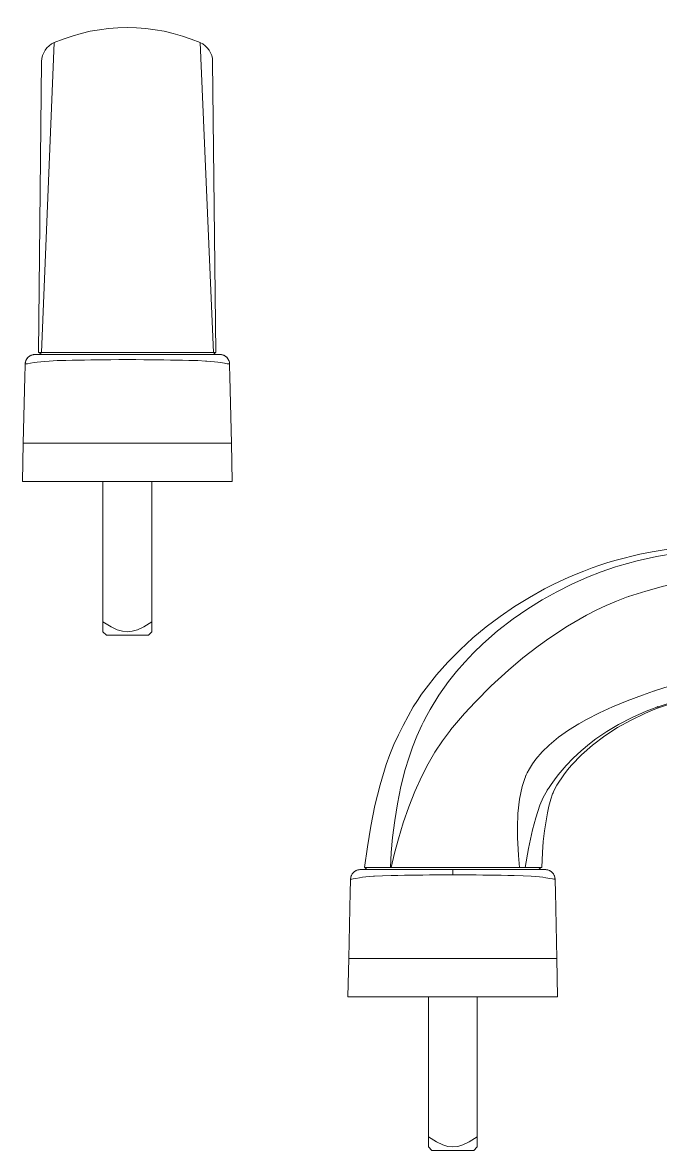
# Model space of a CAD drawing. Header units: millimetres. Extents: x 1459 to 16731, y 971 to 8404.
# Drawn here: x 3878.5 to 3969.8, y 1607 to 1768.4 of the extents above; entities that cross this region are included whole.
import ezdxf

# ---------------------------------------------------------------- set-up
doc = ezdxf.new("R2010")
doc.units = ezdxf.units.MM
doc.header["$LTSCALE"] = 0.5
doc.layers.add('Quincaillerie', color=150, linetype='Continuous', lineweight=20)
doc.layers.add('Texte', color=7, linetype='Continuous', lineweight=20)

# ---------------------------------------------------------------- blocks, each defined once
blk = doc.blocks.new('bequille vue2')
at = {"layer": 'Quincaillerie'}
for p, q in [((-0.32, 38.21, 12.34), (-0.34, 38.18, 12.34)), ((-14.28, 17.73), (-14.21, 17.8, 0)), ((-14.28, 17.73), (-14.21, 17.8)), ((-14.13, 17.87), (-14.21, 17.8)), ((-14.13, 17.87, 0), (-14.13, 17.87)), ((-13.96, 17.99), (-14.05, 17.93)), ((-13.96, 17.99, 0), (-13.96, 17.99)), ((-13.96, 17.99), (-13.96, 17.99)), ((-13.87, 18.04, 0), (-13.88, 18.04)), ((-13.78, 18.08), (-13.87, 18.04)), ((-13.78, 18.09, 0), (-13.78, 18.08)), ((-13.78, 18.09), (-13.78, 18.08)), ((-13.69, 18.12, 0), (-13.69, 18.12)), ((-13.51, 18.17), (-13.6, 18.15)), ((-13.6, 18.15, 0), (-13.6, 18.15)), ((-13.42, 18.19), (-13.5, 18.17)), ((-13.41, 18.19, 0), (-13.32, 18.2, 0)), ((-13.41, 18.19, 0), (-13.32, 18.2)), ((-12.6, 18.2), (-12.3, 18.5)), ((12.6, 18.2), (12.3, 18.5)), ((13.41, 18.19, 0), (13.41, 18.19)), ((13.5, 18.17), (13.42, 18.19)), ((13.6, 18.15), (13.51, 18.17)), ((14.05, 17.93), (14.05, 17.93)), ((14.21, 17.8, 0), (14.28, 17.73)), ((14.21, 17.8, 0), (14.28, 17.73, 0)), ((-14.63, 16.83, 0.02), (-14.62, 16.92, 0.02)), ((-14.63, 16.83, 0.02), (-14.63, 16.82, 0.02)), ((-14.63, 16.82), (-14.63, 16.83, -0.02)), ((-14.61, 17.01), (-14.62, 16.95)), ((-14.61, 17.02), (-14.61, 17.01)), ((-14.59, 17.11), (-14.59, 17.1, 0)), ((-14.57, 17.2), (-14.54, 17.29)), ((-14.5, 17.38), (-14.45, 17.47)), ((-14.4, 17.56), (-14.34, 17.64)), ((14.34, 17.64, 0), (14.4, 17.56, 0)), ((14.45, 17.47, 0), (14.5, 17.38, 0)), ((14.54, 17.29, 0), (14.57, 17.2, 0)), ((14.57, 17.2), (14.57, 17.2, 0)), ((14.59, 17.1, 0), (14.59, 17.11)), ((14.61, 17.01), (14.61, 17.02)), ((14.62, 16.95), (14.61, 17.01)), ((14.62, 16.92), (14.63, 16.83)), ((14.63, 16.82, 0.01), (14.63, 16.83, 0.01)), ((-15, 0), (-14.9, 5.5)), ((15, 0), (14.9, 5.5)), ((-15, 0), (15, 0)), ((-3.5, 0, 3.5), (-3.5, -20.05, 3.5)), ((3.5, 0, 3.5), (3.5, -20.05, 3.5)), ((-3.5, -21.5, 0), (-3, -22, 0)), ((3.5, -21.5, 0), (3, -22, 0))]:
    blk.add_line(p, q, dxfattribs=at)
at = {"layer": 'Quincaillerie', "extrusion": (0, 0, -1), "elevation": 0}
for points in [[(-23.35, 62.5), (-26.77, 63.35), (-28.5, 63.7), (-30.24, 63.99), (-32.67, 64.32), (-35.11, 64.57), (-37.56, 64.75), (-40.02, 64.88), (-44.93, 64.99), (-46.14, 65), (-47.35, 65)], [(5.65, 41.5), (5.06, 42.41), (4.46, 43.3), (3.83, 44.17), (2.32, 46.08), (0.69, 47.92), (-1.04, 49.69), (-2.86, 51.37), (-4.78, 52.96), (-6.77, 54.45), (-8.83, 55.86), (-10.96, 57.17), (-13.14, 58.38), (-14.25, 58.95), (-15.37, 59.49), (-16.49, 60.01), (-17.63, 60.49), (-18.77, 60.95), (-19.92, 61.39), (-21.05, 61.78), (-22.19, 62.15), (-23.35, 62.5)], [(-29.41, 41.35), (-30.58, 41.76), (-33.77, 42.58), (-35.36, 42.98), (-36.98, 43.3), (-40.86, 43.86), (-45.12, 44.31), (-46.23, 44.41), (-46.79, 44.45), (-47.35, 44.5)], [(12.65, 18.5), (12.23, 21.47), (11.75, 24.43), (11.15, 27.39), (10.41, 30.32), (9.52, 33.25), (9, 34.69), (8.42, 36.1), (7.79, 37.48), (7.1, 38.83), (5.65, 41.5)], [(-14.28, 29.05), (-14.34, 29.2), (-14.41, 29.35), (-14.56, 29.65), (-14.89, 30.28), (-15.9, 31.75), (-16.43, 32.48), (-16.99, 33.18), (-18.42, 34.66), (-19.98, 36.02), (-21.73, 37.34), (-23.58, 38.54), (-25.5, 39.61), (-27.49, 40.56), (-28.45, 40.98), (-29.41, 41.35)], [(-12.72, 18.5), (-12.83, 20.66), (-12.94, 22.22), (-13.11, 23.76), (-13.53, 26.32), (-13.75, 27.31), (-14.02, 28.29), (-14.28, 29.05)]]:
    blk.add_lwpolyline(points, dxfattribs=at)
at = {"layer": 'Quincaillerie', "extrusion": (0.025388, -0.15021, -0.988328), "elevation": -16.99}
blk.add_lwpolyline([(33.54, -54.89), (33.2, -54.85)], dxfattribs=at)
at = {"layer": 'Quincaillerie', "extrusion": (-0.018179, -0.09486, -0.995325), "elevation": -17.35}
blk.add_lwpolyline([(13.93, -59.61), (13.66, -59.46)], dxfattribs=at)
at = {"layer": 'Quincaillerie', "extrusion": (-0.237407, 0.858796, 0.45399), "elevation": 33.58}
blk.add_lwpolyline([(-39.35, -10.15), (-39.52, -10.17)], dxfattribs=at)
at = {"layer": 'Quincaillerie', "extrusion": (-0.240066, 0.836066, 0.493317), "elevation": 28.99}
blk.add_lwpolyline([(-39.51, -13.36), (-39.68, -13.38)], dxfattribs=at)
at = {"layer": 'Quincaillerie', "extrusion": (-0.441361, 0.201886, -0.874324), "elevation": 1.66}
blk.add_lwpolyline([(-35.09, 22.11), (-35.06, 22.11)], dxfattribs=at)
at = {"layer": 'Quincaillerie', "extrusion": (-0.523124, 0.165479, -0.836037), "elevation": -8.51}
blk.add_lwpolyline([(-32.9, 5.12), (-33.15, 5.1)], dxfattribs=at)
at = {"layer": 'Quincaillerie', "extrusion": (-1.22465e-16, 1, 0)}
for points, elevation in [([(13.23, 0.08), (13.23, 0.13), (13.23, 0.17), (13.23, 0.25), (13.22, 0.33), (13.22, 0.5), (13.21, 0.66), (13.2, 0.99), (13.17, 1.32), (13.1, 1.98), (13, 2.64), (12.87, 3.29), (12.72, 3.93), (12.31, 5.19), (11.79, 6.41), (11.14, 7.57), (10.38, 8.65), (9.51, 9.65), (8.54, 10.56), (8.02, 10.97), (7.76, 11.17), (7.48, 11.36), (6.93, 11.72), (6.35, 12.05), (5.76, 12.35), (5.16, 12.63), (4.54, 12.87), (3.91, 13.08), (3.59, 13.18), (3.27, 13.27), (2.63, 13.42), (1.98, 13.53), (1.32, 13.62), (0.99, 13.65), (0.66, 13.67), (0.49, 13.68), (0.33, 13.69), (0.24, 13.69), (0.16, 13.69), (0.12, 13.69), (0.08, 13.69), (0.03, 13.7), (0.01, 13.7), (0, 13.7), (0, 13.7)], 18.2), ([(8.93, 9.03), (9.75, 8.1), (10.48, 7.11), (11.13, 6.03), (11.67, 4.89), (12.1, 3.7), (12.4, 2.49), (12.59, 1.25), (12.65, 0)], 18.5), ([(-9.53, 8.57), (-9.06, 9.06), (-8.09, 9.92), (-7.03, 10.69), (-5.9, 11.35), (-4.7, 11.89), (-3.45, 12.3), (-2.16, 12.59), (-0.84, 12.74), (0.49, 12.75), (1.81, 12.62), (3.12, 12.36), (4.39, 11.95), (5.62, 11.42), (6.79, 10.75), (7.86, 9.99), (8.84, 9.11)], 18.5), ([(-13.23, 0.08), (-13.23, 0.13), (-13.23, 0.17), (-13.23, 0.25), (-13.22, 0.33), (-13.22, 0.5), (-13.21, 0.66), (-13.2, 0.99), (-13.17, 1.32), (-13.1, 1.98), (-13, 2.64), (-12.87, 3.29), (-12.72, 3.93), (-12.31, 5.19), (-11.79, 6.41), (-11.14, 7.57), (-10.38, 8.65), (-9.51, 9.65), (-8.54, 10.56), (-8.02, 10.97), (-7.76, 11.17), (-7.48, 11.36), (-6.93, 11.72), (-6.35, 12.05), (-5.76, 12.35), (-5.16, 12.63), (-4.54, 12.87), (-3.91, 13.08), (-3.27, 13.27), (-2.63, 13.42), (-1.98, 13.53), (-1.32, 13.62), (-0.99, 13.65), (-0.66, 13.67), (-0.49, 13.68), (-0.33, 13.69), (-0.24, 13.69), (-0.16, 13.69), (-0.12, 13.69), (-0.08, 13.69), (-0.03, 13.7), (-0.01, 13.7), (0, 13.7), (0, 13.7)], 18.2), ([(-12.72, 0), (-12.67, 1.09), (-12.54, 2.17), (-12.32, 3.24), (-12.01, 4.28), (-11.68, 5.15), (-11.29, 5.99), (-10.84, 6.8), (-10.33, 7.58)], 18.5), ([(14.9, 0), (14.9, 0.03), (14.86, 6.61), (14.74, 13.18), (14.53, 19.81), (14.24, 26.44), (14.15, 27.19), (13.93, 27.92), (13.61, 28.61), (13.18, 29.24), (12.67, 29.8), (12.07, 30.27), (11.41, 30.64), (10.69, 30.91), (8.06, 31.56), (5.4, 32.03), (2.71, 32.31), (0, 32.4)], 5.5), ([(-14.9, 0), (-14.9, 0.03), (-14.86, 6.61), (-14.74, 13.18), (-14.53, 19.81), (-14.24, 26.44), (-14.15, 27.19), (-13.93, 27.92), (-13.61, 28.61), (-13.18, 29.24), (-12.67, 29.8), (-12.07, 30.27), (-11.41, 30.64), (-10.69, 30.91), (-8.09, 31.55), (-5.45, 32.02), (-2.78, 32.3), (-0.1, 32.4), (0, 32.4)], 5.5)]:
    blk.add_lwpolyline(points, dxfattribs=dict(at, elevation=elevation))
at = {"layer": 'Quincaillerie'}
for points in [[(-14.9, 5.5), (-14.67, 15.02), (-14.63, 16.61), (-14.63, 16.83)], [(14.9, 5.5), (14.67, 15.02), (14.63, 16.61), (14.63, 16.83)]]:
    blk.add_lwpolyline(points, dxfattribs=at)
at = {"layer": 'Quincaillerie', "extrusion": (-1, -1.22465e-16, 0), "elevation": 3.5}
blk.add_lwpolyline([(20.05, 3.5), (20.79, 2.34), (21.21, 1.45), (21.43, 0.7), (21.5, 0)], dxfattribs=at)
at = {"layer": 'Quincaillerie', "elevation": 3.5}
blk.add_lwpolyline([(3.5, -20.05), (2.34, -20.79), (1.45, -21.21), (0.7, -21.43), (0, -21.5), (-0.7, -21.43), (-1.45, -21.21), (-2.34, -20.79), (-3.5, -20.05)], dxfattribs=at)
at = {"layer": 'Quincaillerie', "extrusion": (1, 1.22465e-16, 0), "elevation": 3.5}
blk.add_lwpolyline([(-21.5, 0), (-21.43, 0.7), (-21.21, 1.45), (-20.79, 2.34), (-20.05, 3.5)], dxfattribs=at)
at = {"layer": 'Quincaillerie'}
for points in [[(47.17, 64.46, 8.02), (43.19, 64.37, 8.2), (38.99, 64.18, 8.29), (34.76, 63.84, 8.32), (31.96, 63.49, 8.34), (29.16, 63.02, 8.35), (26.37, 62.41, 8.38), (23.6, 61.64, 8.43)], [(23.27, 61.53, 8.44), (21.24, 60.83, 8.48), (19.25, 60.05, 8.51), (17.05, 59.07, 8.53), (14.89, 57.99, 8.56), (12.78, 56.81, 8.58), (10.73, 55.54, 8.61), (8.65, 54.1, 8.65), (6.41, 52.37, 8.71), (4.28, 50.51, 8.78), (2.98, 49.24, 8.84), (1.72, 47.92, 8.9), (0.53, 46.55, 8.97), (-0.6, 45.13, 9.05), (-2, 43.16, 9.15), (-3.26, 41.12, 9.24), (-3.71, 40.29, 9.28)], [(47.35, 60.72, 10.52), (43.44, 60.61, 10.71), (41.4, 60.48, 10.8), (39.37, 60.31, 10.89), (37.36, 60.08, 10.97), (35.36, 59.8, 11.05), (32.74, 59.33, 11.16), (30.16, 58.76, 11.27), (27.63, 58.09, 11.38), (25.16, 57.3, 11.51)], [(24.87, 57.19, 11.52), (23.4, 56.63, 11.6), (21.96, 56.01, 11.67), (20.53, 55.34, 11.75), (19.13, 54.62, 11.83), (16.4, 53.04, 11.97), (13.76, 51.3, 12.12), (12.2, 50.18, 12.2), (10.04, 48.51, 12.31), (7.95, 46.75, 12.41), (5.51, 44.53, 12.49), (3.18, 42.19, 12.51), (1.68, 40.57, 12.48), (0.23, 38.89, 12.39), (-0.32, 38.21, 12.34)], [(28.88, 43.81, 6.18), (30.96, 44.46, 6), (32.75, 44.92, 5.88), (34.54, 45.31, 5.79), (37.98, 45.9, 5.66), (40.79, 46.26, 5.57), (43.59, 46.55, 5.5), (46.71, 46.81, 5.43), (47.21, 46.85, 5.42)], [(10.39, 31.48, 9.91), (10.42, 31.61, 9.92), (10.43, 31.64, 9.92), (10.5, 31.79, 9.91), (10.63, 32.06, 9.89), (10.95, 32.65, 9.85), (11.38, 33.34, 9.77), (11.86, 34, 9.67), (12.78, 35.07, 9.46), (13.77, 36.04, 9.22), (15.13, 37.17, 8.89), (16.55, 38.18, 8.54), (18.02, 39.09, 8.18), (19.13, 39.71, 7.92), (20.97, 40.65, 7.5), (22.83, 41.49, 7.11), (24.97, 42.37, 6.72), (27.12, 43.19, 6.39), (28.72, 43.76, 6.2)], [(29.36, 41.53, 2.66), (31.37, 42.17, 2.46), (33.1, 42.63, 2.35), (34.85, 43.02, 2.29), (38.22, 43.62, 2.24), (40.97, 43.99, 2.24), (43.74, 44.3, 2.26), (46.82, 44.58, 2.28), (47.35, 44.63, 2.28)], [(13.51, 29.56, 5.17), (13.61, 29.72, 5.09), (13.67, 29.81, 5.05), (13.78, 29.98, 4.97), (14.06, 30.38, 4.81), (14.55, 31.07, 4.56), (15.07, 31.76, 4.35), (16.21, 33.1, 4.04), (17.24, 34.18, 3.86), (18.35, 35.22, 3.73), (19.54, 36.21, 3.62), (20.46, 36.91, 3.55), (22.03, 37.99, 3.43), (23.69, 38.98, 3.29), (25.64, 40, 3.1), (27.67, 40.89, 2.87), (29.2, 41.47, 2.68)], [(-4.43, 38.88, 9.33), (-5.13, 37.32, 9.36), (-5.76, 35.74, 9.38), (-6.31, 34.15, 9.38), (-6.8, 32.54, 9.38), (-7.42, 30.09, 9.34), (-7.93, 27.64, 9.3), (-8.31, 25.23, 9.24), (-8.61, 22.81, 9.17), (-8.8, 20.66, 9.1), (-8.93, 18.5, 9.03)], [(-4.21, 39.34, 9.31), (-4.43, 38.88, 9.33)], [(-4.43, 38.88, 9.33), (-4.43, 38.88, 9.33)], [(-4.43, 38.88, 9.33), (-4.43, 38.88, 9.33)], [(-3.73, 40.26, 9.28), (-4.21, 39.34, 9.31)], [(-0.34, 38.18, 12.34), (-1.49, 36.64, 12.2), (-2.56, 35.02, 12.02), (-3.54, 33.33, 11.8), (-4.44, 31.58, 11.55), (-5.42, 29.4, 11.21), (-6.31, 27.17, 10.83), (-7.09, 24.89, 10.42), (-7.79, 22.59, 9.97), (-8.34, 20.55, 9.55), (-8.84, 18.5, 9.11)], [(9.53, 18.5, 8.57), (9.39, 20.24, 8.88), (9.29, 22.01, 9.16), (9.26, 22.71, 9.26), (9.25, 24.21, 9.46), (9.32, 26.23, 9.69), (9.55, 28.29, 9.86), (9.72, 29.2, 9.91), (9.93, 30.11, 9.93), (10.29, 31.25, 9.92)], [(10.33, 18.5, 7.58), (10.83, 21.24, 7.16), (11.41, 23.92, 6.73), (11.88, 25.64, 6.41), (12.47, 27.41, 5.99), (12.95, 28.53, 5.64), (13.49, 29.54, 5.2)], [(13.49, 29.54, 5.2), (13.51, 29.56, 5.17)], [(-14.28, 17.73, 0), (-14.21, 17.8, 0), (-14.21, 17.8, 0), (-14.21, 17.8, 0)], [(-14.21, 17.8, 0), (-14.13, 17.87, 0), (-14.13, 17.87, 0), (-14.13, 17.87, 0)], [(-14.13, 17.87, 0), (-14.05, 17.93, 0), (-14.05, 17.93, 0), (-14.05, 17.93, 0)], [(-14.05, 17.93, 0), (-13.96, 17.99, 0), (-13.96, 17.99, 0), (-13.96, 17.99, 0)], [(-13.96, 17.99, 0), (-13.87, 18.04, 0), (-13.87, 18.04, 0), (-13.87, 18.04, 0)], [(-13.87, 18.04, 0), (-13.78, 18.09, 0), (-13.78, 18.09, 0), (-13.78, 18.09, 0)], [(-13.78, 18.09, 0), (-13.69, 18.12, 0), (-13.69, 18.12, 0), (-13.69, 18.12, 0)], [(-13.69, 18.12, 0), (-13.6, 18.15, 0), (-13.6, 18.15, 0), (-13.6, 18.15, 0)], [(-13.6, 18.15, 0), (-13.5, 18.17, 0), (-13.5, 18.17, 0), (-13.5, 18.17, 0)], [(-13.5, 18.17, 0), (-13.41, 18.19, 0), (-13.41, 18.19, 0), (-13.41, 18.19, 0)], [(-13.32, 18.2, -0.02), (-13.23, 18.2, -0.02), (-13.32, 18.2, -0.02)], [(13.23, 18.2, 0.02), (13.32, 18.2, 0.02), (13.41, 18.19, 0.02)], [(13.32, 18.2, -0.01), (13.23, 18.2, -0.01), (13.32, 18.2, -0.01)], [(13.41, 18.19, 0.02), (13.41, 18.19, 0.02), (13.41, 18.19, 0.02), (13.5, 18.17, 0.02)], [(13.5, 18.17, 0.02), (13.5, 18.17, 0.02), (13.5, 18.17, 0.02), (13.6, 18.15, 0.02)], [(13.6, 18.15, 0.02), (13.6, 18.15, 0.02), (13.6, 18.15, 0.02), (13.69, 18.12, 0.02)], [(13.69, 18.12, 0), (13.6, 18.15, 0), (13.6, 18.15, 0), (13.6, 18.15, 0)], [(13.69, 18.12, 0.02), (13.69, 18.12, 0.02), (13.69, 18.12, 0.02), (13.78, 18.09, 0.02)], [(13.78, 18.09, 0), (13.69, 18.12, 0), (13.69, 18.12, 0), (13.69, 18.12, 0)], [(13.78, 18.09, 0.02), (13.78, 18.09, 0.02), (13.78, 18.09, 0.02), (13.87, 18.04, 0.02)], [(13.87, 18.04, 0), (13.78, 18.08, 0), (13.78, 18.09, 0), (13.78, 18.09, 0)], [(13.87, 18.04, 0.02), (13.87, 18.04, 0.02), (13.87, 18.04, 0.02), (13.96, 17.99, 0.02)], [(13.96, 17.99, 0), (13.88, 18.04, 0), (13.87, 18.04, 0), (13.87, 18.04, 0)], [(13.96, 17.99, 0.02), (13.96, 17.99, 0.02), (13.96, 17.99, 0.02), (14.05, 17.93, 0.02)], [(14.05, 17.93, 0.02), (14.05, 17.93, 0.02), (14.05, 17.93, 0.02), (14.13, 17.87, 0.02)], [(14.13, 17.87, 0.02), (14.13, 17.87, 0.02), (14.13, 17.87, 0.02), (14.21, 17.8, 0.02)], [(14.21, 17.8, 0.02), (14.21, 17.8, 0.02), (14.21, 17.8, 0.02), (14.28, 17.73, 0.02)], [(-14.63, 16.83, 0), (-14.63, 16.83, 0.03), (-14.63, 16.83, 0.03), (-14.55, 16.84, 1.62), (-14.44, 16.85, 2.52), (-14.28, 16.88, 3.41), (-13.88, 16.95, 4.9), (-13.33, 17.04, 6.35), (-12.92, 17.1, 7.2), (-12.45, 17.15, 8.02), (-11.92, 17.21, 8.81), (-11.35, 17.25, 9.57)], [(-14.63, 16.83, -0.02), (-14.62, 16.92, -0.02), (-14.62, 16.92, -0.02)], [(-14.61, 17.01, 0), (-14.62, 16.95, 0), (-14.61, 17.01, 0), (-14.59, 17.1, 0), (-14.59, 17.1, 0), (-14.59, 17.1, 0)], [(-14.61, 17.01, 0), (-14.61, 17.01, 0), (-14.61, 17.02, 0)], [(-14.59, 17.1, 0), (-14.57, 17.2, 0), (-14.57, 17.2, 0), (-14.57, 17.2, 0)], [(-14.59, 17.1, 0), (-14.59, 17.1, 0), (-14.59, 17.11, 0)], [(-14.57, 17.2, 0), (-14.54, 17.29, 0), (-14.54, 17.29, 0), (-14.54, 17.29, 0)], [(-14.54, 17.29, 0), (-14.5, 17.38, 0), (-14.5, 17.38, 0), (-14.5, 17.38, 0)], [(-14.5, 17.38, 0), (-14.45, 17.47, 0), (-14.45, 17.47, 0), (-14.45, 17.47, 0)], [(-14.45, 17.47, 0), (-14.4, 17.56, 0), (-14.4, 17.56, 0), (-14.4, 17.56, 0)], [(-14.4, 17.56, 0), (-14.34, 17.64, 0), (-14.34, 17.64, 0), (-14.34, 17.65, 0)], [(-14.34, 17.65, 0), (-14.28, 17.73, 0), (-14.28, 17.73, 0), (-14.28, 17.73, 0)], [(-11.35, 17.25, 9.57), (-11.19, 17.26, 9.75), (-10.06, 17.32, 10.94), (-8.8, 17.36, 11.99), (-7.88, 17.38, 12.62), (-6.93, 17.39, 13.18), (-6.15, 17.4, 13.57), (-5.23, 17.42, 13.95), (-4.28, 17.43, 14.28), (-3.32, 17.44, 14.54), (-2.35, 17.45, 14.73), (-1.19, 17.46, 14.88), (-0.04, 17.46, 14.93), (0, 17.46, 14.93)], [(14.63, 16.83, 0), (14.63, 16.83, 0.03), (14.63, 16.83, 0.03), (14.63, 16.83, 0.03), (14.55, 16.84, 1.62), (14.44, 16.85, 2.52), (14.28, 16.88, 3.41), (13.88, 16.95, 4.9), (13.33, 17.04, 6.35), (12.89, 17.1, 7.26), (12.38, 17.16, 8.13), (11.82, 17.21, 8.96), (11.19, 17.26, 9.75), (10.06, 17.32, 10.94), (8.8, 17.36, 11.99), (7.88, 17.38, 12.62), (6.93, 17.39, 13.18), (6.15, 17.4, 13.57), (5.23, 17.42, 13.95), (4.28, 17.43, 14.28), (3.32, 17.44, 14.54), (2.35, 17.45, 14.73), (1.23, 17.46, 14.87), (0.1, 17.46, 14.93), (0.1, 17.46, 14.93), (0.1, 17.46, 14.93), (0.04, 17.46, 14.93), (0, 17.46, 14.93)], [(14.28, 17.73, 0.02), (14.28, 17.73, 0.02), (14.28, 17.73, 0.02), (14.34, 17.65, 0.02)], [(14.34, 17.65, 0), (14.34, 17.64, 0), (14.34, 17.64, 0), (14.34, 17.64, 0), (14.34, 17.64, 0), (14.34, 17.64, 0), (14.34, 17.64, 0), (14.34, 17.64, 0), (14.34, 17.64, 0)], [(14.34, 17.65, 0.02), (14.34, 17.64, 0.02), (14.34, 17.64, 0.02), (14.4, 17.56, 0.02)], [(14.4, 17.56, 0), (14.4, 17.56, 0), (14.4, 17.56, 0), (14.4, 17.56, 0), (14.4, 17.56, 0), (14.4, 17.56, 0), (14.4, 17.56, 0), (14.4, 17.56, 0), (14.4, 17.56, 0)], [(14.4, 17.56, 0.02), (14.4, 17.56, 0.02), (14.4, 17.56, 0.02), (14.45, 17.47, 0.02)], [(14.45, 17.47, 0), (14.45, 17.47, 0), (14.45, 17.47, 0), (14.45, 17.47, 0), (14.45, 17.47, 0), (14.45, 17.47, 0), (14.45, 17.47, 0), (14.45, 17.47, 0), (14.45, 17.47, 0)], [(14.45, 17.47, 0.02), (14.45, 17.47, 0.02), (14.45, 17.47, 0.02), (14.5, 17.38, 0.02)], [(14.5, 17.38, 0), (14.5, 17.38, 0), (14.5, 17.38, 0), (14.5, 17.38, 0), (14.5, 17.38, 0), (14.5, 17.38, 0), (14.5, 17.38, 0), (14.5, 17.38, 0), (14.5, 17.38, 0), (14.5, 17.38, 0)], [(14.5, 17.38, 0.02), (14.5, 17.38, 0.02), (14.5, 17.38, 0.02), (14.54, 17.29, 0.02)], [(14.54, 17.29, 0), (14.54, 17.29, 0), (14.54, 17.29, 0), (14.54, 17.29, 0), (14.54, 17.29, 0), (14.54, 17.29, 0), (14.54, 17.29, 0), (14.54, 17.29, 0), (14.54, 17.29, 0), (14.54, 17.29, 0)], [(14.54, 17.29, 0.02), (14.54, 17.29, 0.02), (14.54, 17.29, 0.02), (14.57, 17.2, 0.02)], [(14.57, 17.2, 0.02), (14.57, 17.2, 0.02), (14.57, 17.2, 0.02), (14.59, 17.1, 0.02)], [(14.59, 17.11, 0), (14.59, 17.1, 0), (14.59, 17.1, 0)], [(14.59, 17.1, 0.02), (14.59, 17.1, 0.02), (14.59, 17.1, 0.02), (14.61, 17.01, 0.02), (14.62, 16.95, 0.02), (14.61, 17.01, 0.02)], [(14.61, 17.01, 0.02), (14.61, 17.01, 0.02), (14.61, 17.02, 0.02)], [(14.62, 16.92, -0.01), (14.62, 16.92, -0.01), (14.63, 16.83, -0.01)]]:
    blk.add_polyline3d(points, dxfattribs=at)
at = {"layer": 'Quincaillerie', "extrusion": (0.961262, 0.275637, -1.71033e-17)}
blk.add_arc((50.64, 0, 39.67), 19, 171.9567, 179.9949, dxfattribs=at)
at = {"layer": 'Quincaillerie'}
for centre, start, end in [((-13.23, 16.8), 134.3843, 178.7856), ((-13.23, 16.8), 130.2036, 134.3843), ((-13.23, 16.8), 90, 130.2036), ((-13.23, 16.8, -0.02), 113.389, 117.5068), ((-13.23, 16.8, -0.02), 89.9996, 93.683), ((13.23, 16.8), 49.7964, 90), ((13.23, 16.8), 86.317, 90.0004), ((13.23, 16.8), 62.4932, 66.611), ((13.23, 16.8), 45.6157, 49.7964), ((13.23, 16.8), 1.2144, 45.6157), ((-13.23, 16.8, -0.02), 167.4555, 168.9618), ((13.23, 16.8), 32.8944, 32.9106), ((13.23, 16.8), 28.7144, 28.7314), ((13.23, 16.8), 24.5793, 24.5962), ((13.23, 16.8), 20.4987, 20.5165), ((13.23, 16.8), 16.4818, 16.5005), ((13.23, 16.8), 11.0382, 12.5445), ((13.23, 16.8), 12.5445, 12.5559)]:
    blk.add_arc(centre, 1.4, start, end, dxfattribs=at)
at = {"layer": 'Quincaillerie', "extrusion": (-1.22465e-16, 1, 0)}
for centre, radius, start, end in [((4.51, 4.72, 18.5), 6.17, 44.3166, 45.4417), ((-2.16, 1.83, 18.5), 9.99, 137.5499, 144.8329), ((0, 0, -22), 3, 360, 180)]:
    blk.add_arc(centre, radius, start, end, dxfattribs=at)
at = {"layer": 'Quincaillerie', "extrusion": (1, 1.22465e-16, 0)}
for start, end in [(359.9996, 42.1407), (42.1664, 61.8438), (42.1407, 42.1664)]:
    blk.add_arc((16.8, 13.7), 1.4, start, end, dxfattribs=at)
blk = doc.blocks.new('bequille vue3')
at = {"layer": 'Quincaillerie'}
for p, q in [((-12.3, 18.5), (-10.46, 62.85, 0)), ((12.3, 18.5), (10.39, 62.85, 0)), ((-12.72, 18.5, 0), (-12.27, 60.13, 0)), ((12.65, 18.5, 0), (12.2, 60.13, 0)), ((-14.21, 17.8, 0), (-14.28, 17.73)), ((-14.21, 17.8, 0.02), (-14.28, 17.73, 0.02)), ((-14.21, 17.8, 0), (-14.28, 17.73, 0)), ((-14.13, 17.87, 0.02), (-14.21, 17.8, 0.02)), ((-14.21, 17.8, 0.02), (-14.21, 17.8, 0.02)), ((-14.21, 17.8, 0.02), (-14.21, 17.8, 0.02)), ((-14.05, 17.93, 0.02), (-14.13, 17.87, 0.02)), ((-14.13, 17.87, 0.02), (-14.13, 17.87, 0.02)), ((-14.13, 17.87, 0.02), (-14.13, 17.87, 0.02)), ((-13.96, 17.99, 0.02), (-14.05, 17.93, 0.02)), ((-14.05, 17.93, 0.02), (-14.05, 17.93, 0.02)), ((-14.05, 17.93, 0.02), (-14.05, 17.93, 0.02)), ((-14.05, 17.93), (-14.05, 17.93)), ((-13.87, 18.04, 0.02), (-13.96, 17.99, 0.02)), ((-13.96, 17.99), (-13.88, 18.04)), ((-13.96, 17.99, 0.02), (-13.96, 17.99, 0.02)), ((-13.96, 17.99, 0.02), (-13.96, 17.99, 0.02)), ((-13.88, 18.04), (-13.87, 18.04)), ((-13.78, 18.09, 0.02), (-13.87, 18.04, 0.02)), ((-13.87, 18.04), (-13.78, 18.08)), ((-13.87, 18.04, 0.02), (-13.87, 18.04, 0.02)), ((-13.87, 18.04, 0.02), (-13.87, 18.04, 0.02)), ((-13.87, 18.04), (-13.87, 18.04)), ((-13.69, 18.12, 0.02), (-13.78, 18.09, 0.02)), ((-13.78, 18.09), (-13.69, 18.12)), ((-13.78, 18.09, 0.02), (-13.78, 18.09, 0.02)), ((-13.78, 18.09, 0.02), (-13.78, 18.09, 0.02)), ((-13.78, 18.08), (-13.78, 18.09)), ((-13.78, 18.09), (-13.78, 18.09)), ((-13.6, 18.15, 0.02), (-13.69, 18.12, 0.02)), ((-13.69, 18.12), (-13.6, 18.15)), ((-13.69, 18.12, 0.02), (-13.69, 18.12, 0.02)), ((-13.69, 18.12, 0.02), (-13.69, 18.12, 0.02)), ((-13.69, 18.12), (-13.69, 18.12)), ((-13.69, 18.12), (-13.69, 18.12)), ((-13.5, 18.17, 0.02), (-13.6, 18.15, 0.02)), ((-13.6, 18.15), (-13.51, 18.17)), ((-13.6, 18.15, 0.02), (-13.6, 18.15, 0.02)), ((-13.6, 18.15, 0.02), (-13.6, 18.15, 0.02)), ((-13.6, 18.15), (-13.6, 18.15)), ((-13.6, 18.15), (-13.6, 18.15)), ((-13.41, 18.19, 0.02), (-13.5, 18.17, 0.02)), ((-13.5, 18.17), (-13.42, 18.19)), ((-13.5, 18.17, 0.02), (-13.5, 18.17, 0.02)), ((-13.5, 18.17, 0.02), (-13.5, 18.17, 0.02)), ((-13.32, 18.2, 0.02), (-13.41, 18.19, 0.02)), ((-13.41, 18.19, 0), (-13.41, 18.19)), ((-13.41, 18.19, 0.02), (-13.41, 18.19, 0.02)), ((-13.41, 18.19, 0.02), (-13.41, 18.19, 0.02)), ((-13.23, 18.2, 0.02), (-13.32, 18.2, 0.02)), ((-13.32, 18.2, -0.01), (-13.23, 18.2, -0.01)), ((-13.23, 18.2, -0.01), (-13.32, 18.2, -0.01)), ((-12.6, 18.2), (-12.3, 18.5)), ((12.6, 18.2), (12.3, 18.5)), ((13.32, 18.2, -0.02), (13.23, 18.2, -0.02)), ((13.23, 18.2, -0.02), (13.32, 18.2, -0.02)), ((13.41, 18.19, 0), (13.32, 18.2, 0)), ((13.41, 18.19, 0), (13.32, 18.2)), ((13.5, 18.17, 0), (13.41, 18.19, 0)), ((13.41, 18.19, 0), (13.41, 18.19, 0)), ((13.41, 18.19, 0), (13.41, 18.19, 0)), ((13.42, 18.19), (13.5, 18.17)), ((13.6, 18.15, 0), (13.5, 18.17, 0)), ((13.5, 18.17, 0), (13.5, 18.17, 0)), ((13.5, 18.17, 0), (13.5, 18.17, 0)), ((13.51, 18.17), (13.6, 18.15)), ((13.6, 18.15, 0), (13.6, 18.15)), ((13.69, 18.12, 0), (13.6, 18.15, 0)), ((13.6, 18.15, 0), (13.6, 18.15, 0)), ((13.6, 18.15, 0), (13.6, 18.15, 0)), ((13.69, 18.12, 0), (13.69, 18.12)), ((13.78, 18.09, 0), (13.69, 18.12, 0)), ((13.69, 18.12, 0), (13.69, 18.12, 0)), ((13.69, 18.12, 0), (13.69, 18.12, 0)), ((13.78, 18.09, 0), (13.78, 18.08)), ((13.87, 18.04, 0), (13.78, 18.09, 0)), ((13.78, 18.09, 0), (13.78, 18.09, 0)), ((13.78, 18.09, 0), (13.78, 18.09, 0)), ((13.78, 18.09), (13.78, 18.08)), ((13.78, 18.08), (13.87, 18.04)), ((13.87, 18.04, 0), (13.88, 18.04)), ((13.96, 17.99, 0), (13.87, 18.04, 0)), ((13.87, 18.04, 0), (13.87, 18.04, 0)), ((13.87, 18.04, 0), (13.87, 18.04, 0)), ((13.96, 17.99, 0), (13.96, 17.99)), ((14.05, 17.93, 0), (13.96, 17.99, 0)), ((13.96, 17.99, 0), (13.96, 17.99, 0)), ((13.96, 17.99, 0), (13.96, 17.99, 0)), ((13.96, 17.99), (14.05, 17.93)), ((13.96, 17.99), (13.96, 17.99)), ((14.13, 17.87, 0), (14.05, 17.93, 0)), ((14.05, 17.93, 0), (14.05, 17.93, 0)), ((14.05, 17.93, 0), (14.05, 17.93, 0)), ((14.13, 17.87, 0), (14.13, 17.87)), ((14.21, 17.8, 0), (14.13, 17.87, 0)), ((14.13, 17.87, 0), (14.13, 17.87, 0)), ((14.13, 17.87, 0), (14.13, 17.87, 0)), ((14.13, 17.87), (14.21, 17.8)), ((14.28, 17.73), (14.21, 17.8, 0)), ((14.28, 17.73, 0), (14.21, 17.8, 0)), ((14.21, 17.8, 0), (14.21, 17.8, 0)), ((14.21, 17.8, 0), (14.21, 17.8, 0)), ((14.28, 17.73), (14.21, 17.8)), ((-14.67, 15.02), (-14.63, 16.61)), ((-14.62, 16.92), (-14.63, 16.83)), ((-14.62, 16.92, -0.01), (-14.63, 16.83, -0.01)), ((-14.63, 16.83, 0.03), (-14.55, 16.84, 1.62)), ((-14.63, 16.83), (-14.63, 16.83, 0.03)), ((-14.63, 16.83, 0.03), (-14.63, 16.83, 0.03)), ((-14.63, 16.83, 0.03), (-14.63, 16.83, 0.03)), ((-14.63, 16.61), (-14.63, 16.83)), ((-14.63, 16.82, 0.01), (-14.63, 16.83, 0.01)), ((-14.61, 17.01, 0.02), (-14.62, 16.95, 0.02)), ((-14.62, 16.95, 0.02), (-14.61, 17.01, 0.02)), ((-14.62, 16.95), (-14.61, 17.01)), ((-14.62, 16.92, -0.01), (-14.62, 16.92, -0.01)), ((-14.59, 17.1, 0.02), (-14.61, 17.01, 0.02)), ((-14.61, 17.01, 0.02), (-14.61, 17.02, 0.02)), ((-14.61, 17.01), (-14.61, 17.02)), ((-14.61, 17.01, 0.02), (-14.61, 17.01, 0.02)), ((-14.57, 17.2, 0.02), (-14.59, 17.1, 0.02)), ((-14.59, 17.1, 0), (-14.59, 17.11)), ((-14.59, 17.11), (-14.59, 17.1)), ((-14.59, 17.1, 0.02), (-14.59, 17.1, 0.02)), ((-14.59, 17.1, 0.02), (-14.59, 17.1, 0.02)), ((-14.59, 17.1), (-14.59, 17.1)), ((-14.54, 17.29, 0.02), (-14.57, 17.2, 0.02)), ((-14.54, 17.29, 0), (-14.57, 17.2, 0)), ((-14.57, 17.2), (-14.57, 17.2, 0)), ((-14.57, 17.2, 0.02), (-14.57, 17.2, 0.02)), ((-14.57, 17.2, 0.02), (-14.57, 17.2, 0.02)), ((-14.55, 16.84, 1.62), (-14.44, 16.85, 2.52)), ((-14.5, 17.38, 0.02), (-14.54, 17.29, 0.02)), ((-14.54, 17.29), (-14.54, 17.29)), ((-14.54, 17.29), (-14.54, 17.29)), ((-14.54, 17.29), (-14.54, 17.29)), ((-14.54, 17.29), (-14.54, 17.29)), ((-14.54, 17.29), (-14.54, 17.29)), ((-14.54, 17.29), (-14.54, 17.29)), ((-14.54, 17.29), (-14.54, 17.29)), ((-14.54, 17.29), (-14.54, 17.29)), ((-14.54, 17.29), (-14.54, 17.29)), ((-14.54, 17.29, 0.02), (-14.54, 17.29, 0.02)), ((-14.54, 17.29, 0.02), (-14.54, 17.29, 0.02)), ((-14.45, 17.47, 0.02), (-14.5, 17.38, 0.02)), ((-14.45, 17.47, 0), (-14.5, 17.38, 0)), ((-14.5, 17.38), (-14.5, 17.38)), ((-14.5, 17.38), (-14.5, 17.38)), ((-14.5, 17.38), (-14.5, 17.38)), ((-14.5, 17.38), (-14.5, 17.38)), ((-14.5, 17.38), (-14.5, 17.38)), ((-14.5, 17.38), (-14.5, 17.38)), ((-14.5, 17.38), (-14.5, 17.38)), ((-14.5, 17.38), (-14.5, 17.38)), ((-14.5, 17.38), (-14.5, 17.38)), ((-14.5, 17.38, 0.02), (-14.5, 17.38, 0.02)), ((-14.5, 17.38, 0.02), (-14.5, 17.38, 0.02)), ((-14.4, 17.56, 0.02), (-14.45, 17.47, 0.02)), ((-14.45, 17.47), (-14.45, 17.47)), ((-14.45, 17.47), (-14.45, 17.47)), ((-14.45, 17.47), (-14.45, 17.47)), ((-14.45, 17.47), (-14.45, 17.47)), ((-14.45, 17.47), (-14.45, 17.47)), ((-14.45, 17.47), (-14.45, 17.47)), ((-14.45, 17.47), (-14.45, 17.47)), ((-14.45, 17.47), (-14.45, 17.47)), ((-14.45, 17.47, 0.02), (-14.45, 17.47, 0.02)), ((-14.45, 17.47, 0.02), (-14.45, 17.47, 0.02)), ((-14.44, 16.85, 2.52), (-14.28, 16.88, 3.41)), ((-14.34, 17.64, 0.02), (-14.4, 17.56, 0.02)), ((-14.34, 17.64, 0), (-14.4, 17.56, 0)), ((-14.4, 17.56), (-14.4, 17.56)), ((-14.4, 17.56), (-14.4, 17.56)), ((-14.4, 17.56), (-14.4, 17.56)), ((-14.4, 17.56), (-14.4, 17.56)), ((-14.4, 17.56), (-14.4, 17.56)), ((-14.4, 17.56), (-14.4, 17.56)), ((-14.4, 17.56), (-14.4, 17.56)), ((-14.4, 17.56), (-14.4, 17.56)), ((-14.4, 17.56, 0.02), (-14.4, 17.56, 0.02)), ((-14.4, 17.56, 0.02), (-14.4, 17.56, 0.02)), ((-14.28, 17.73, 0.02), (-14.34, 17.65, 0.02)), ((-14.34, 17.65), (-14.34, 17.64)), ((-14.34, 17.65, 0.02), (-14.34, 17.64, 0.02)), ((-14.34, 17.64), (-14.34, 17.64)), ((-14.34, 17.64), (-14.34, 17.64)), ((-14.34, 17.64), (-14.34, 17.64)), ((-14.34, 17.64), (-14.34, 17.64)), ((-14.34, 17.64), (-14.34, 17.64)), ((-14.34, 17.64), (-14.34, 17.64)), ((-14.34, 17.64), (-14.34, 17.64)), ((-14.34, 17.64, 0.02), (-14.34, 17.64, 0.02)), ((-14.28, 17.73, 0.02), (-14.28, 17.73, 0.02)), ((-14.28, 17.73, 0.02), (-14.28, 17.73, 0.02)), ((-14.28, 16.88, 3.41), (-13.88, 16.95, 4.9)), ((-13.88, 16.95, 4.9), (-13.33, 17.04, 6.35)), ((-13.33, 17.04, 6.35), (-12.89, 17.1, 7.26)), ((-12.89, 17.1, 7.26), (-12.38, 17.16, 8.13)), ((-12.38, 17.16, 8.13), (-11.82, 17.21, 8.96)), ((-11.82, 17.21, 8.96), (-11.19, 17.26, 9.75)), ((-11.19, 17.26, 9.75), (-10.06, 17.32, 10.94)), ((-10.06, 17.32, 10.94), (-8.8, 17.36, 11.99)), ((-8.8, 17.36, 11.99), (-7.88, 17.38, 12.62)), ((-7.88, 17.38, 12.62), (-6.93, 17.39, 13.18)), ((-6.93, 17.39, 13.18), (-6.15, 17.4, 13.57)), ((-6.15, 17.4, 13.57), (-5.23, 17.42, 13.95)), ((-5.23, 17.42, 13.95), (-4.28, 17.43, 14.28)), ((-4.28, 17.43, 14.28), (-3.32, 17.44, 14.54)), ((-3.32, 17.44, 14.54), (-2.35, 17.45, 14.73)), ((-2.35, 17.45, 14.73), (-1.23, 17.46, 14.87)), ((-1.23, 17.46, 14.87), (-0.1, 17.46, 14.93)), ((-0.1, 17.46, 14.93), (-0.1, 17.46, 14.93)), ((-0.1, 17.46, 14.93), (-0.1, 17.46, 14.93)), ((-0.1, 17.46, 14.93), (-0.04, 17.46, 14.93)), ((-0.04, 17.46, 14.93), (0, 17.46, 14.93)), ((0.04, 17.46, 14.93), (0, 17.46, 14.93)), ((1.19, 17.46, 14.88), (0.04, 17.46, 14.93)), ((2.35, 17.45, 14.73), (1.19, 17.46, 14.88)), ((3.32, 17.44, 14.54), (2.35, 17.45, 14.73)), ((4.28, 17.43, 14.28), (3.32, 17.44, 14.54)), ((5.23, 17.42, 13.95), (4.28, 17.43, 14.28)), ((6.15, 17.4, 13.57), (5.23, 17.42, 13.95)), ((6.93, 17.39, 13.18), (6.15, 17.4, 13.57)), ((7.88, 17.38, 12.62), (6.93, 17.39, 13.18)), ((8.8, 17.36, 11.99), (7.88, 17.38, 12.62)), ((10.06, 17.32, 10.94), (8.8, 17.36, 11.99)), ((11.19, 17.26, 9.75), (10.06, 17.32, 10.94)), ((11.35, 17.25, 9.57), (11.19, 17.26, 9.75)), ((11.92, 17.21, 8.81), (11.35, 17.25, 9.57)), ((12.45, 17.15, 8.02), (11.92, 17.21, 8.81)), ((12.92, 17.1, 7.2), (12.45, 17.15, 8.02)), ((13.33, 17.04, 6.35), (12.92, 17.1, 7.2)), ((13.88, 16.95, 4.9), (13.33, 17.04, 6.35)), ((14.28, 16.88, 3.41), (13.88, 16.95, 4.9)), ((14.34, 17.65, 0), (14.28, 17.73, 0)), ((14.28, 17.73, 0), (14.28, 17.73, 0)), ((14.28, 17.73, 0), (14.28, 17.73, 0)), ((14.44, 16.85, 2.52), (14.28, 16.88, 3.41)), ((14.34, 17.64, 0), (14.34, 17.65, 0)), ((14.4, 17.56, 0), (14.34, 17.64, 0)), ((14.34, 17.64, 0), (14.34, 17.64, 0)), ((14.4, 17.56), (14.34, 17.64)), ((14.45, 17.47, 0), (14.4, 17.56, 0)), ((14.4, 17.56, 0), (14.4, 17.56, 0)), ((14.4, 17.56, 0), (14.4, 17.56, 0)), ((14.55, 16.84, 1.62), (14.44, 16.85, 2.52)), ((14.5, 17.38, 0), (14.45, 17.47, 0)), ((14.45, 17.47, 0), (14.45, 17.47, 0)), ((14.45, 17.47, 0), (14.45, 17.47, 0)), ((14.5, 17.38), (14.45, 17.47)), ((14.54, 17.29, 0), (14.5, 17.38, 0)), ((14.5, 17.38, 0), (14.5, 17.38, 0)), ((14.5, 17.38, 0), (14.5, 17.38, 0)), ((14.57, 17.2, 0), (14.54, 17.29, 0)), ((14.54, 17.29, 0), (14.54, 17.29, 0)), ((14.54, 17.29, 0), (14.54, 17.29, 0)), ((14.57, 17.2), (14.54, 17.29)), ((14.63, 16.83, 0.03), (14.55, 16.84, 1.62)), ((14.59, 17.1, 0), (14.57, 17.2, 0)), ((14.57, 17.2, 0), (14.57, 17.2, 0)), ((14.57, 17.2, 0), (14.57, 17.2, 0)), ((14.59, 17.11), (14.59, 17.1, 0)), ((14.59, 17.1), (14.59, 17.11)), ((14.61, 17.01, 0), (14.59, 17.1, 0)), ((14.59, 17.1, 0), (14.59, 17.1, 0)), ((14.59, 17.1, 0), (14.59, 17.1, 0)), ((14.59, 17.1), (14.59, 17.1)), ((14.61, 17.01), (14.61, 17.02)), ((14.61, 17.02), (14.61, 17.01)), ((14.61, 17.01, 0), (14.62, 16.95, 0)), ((14.62, 16.95, 0), (14.61, 17.01, 0)), ((14.61, 17.01), (14.61, 17.01)), ((14.61, 17.01), (14.62, 16.95)), ((14.63, 16.83, 0.02), (14.62, 16.92, 0.02)), ((14.63, 16.83, -0.02), (14.62, 16.92, -0.02)), ((14.62, 16.92, -0.02), (14.62, 16.92, -0.02)), ((14.63, 16.83), (14.63, 16.83, 0.03)), ((14.63, 16.83, 0.03), (14.63, 16.83, 0.03)), ((14.63, 16.61), (14.63, 16.83)), ((14.63, 16.83, 0.02), (14.63, 16.82, 0.02)), ((14.63, 16.82), (14.63, 16.83, -0.02)), ((14.67, 15.02), (14.63, 16.61)), ((-14.9, 5.5), (-14.67, 15.02)), ((14.9, 5.5), (14.67, 15.02)), ((-15, 0), (-14.9, 5.5)), ((15, 0), (14.9, 5.5)), ((15, 0), (-15, 0)), ((-3.5, 0, 3.5), (-3.5, -20.05, 3.5)), ((3.5, 0, 3.5), (3.5, -20.05, 3.5)), ((-3.5, -20.05, 3.5), (-2.34, -20.79, 3.5)), ((-2.34, -20.79, 3.5), (-1.45, -21.21, 3.5)), ((1.45, -21.21, 3.5), (2.34, -20.79, 3.5)), ((2.34, -20.79, 3.5), (3.5, -20.05, 3.5)), ((-3.5, -21.5, 0), (-3, -22, 0)), ((-1.45, -21.21, 3.5), (-0.7, -21.43, 3.5)), ((-0.7, -21.43, 3.5), (0, -21.5, 3.5)), ((0, -21.5, 3.5), (0.7, -21.43, 3.5)), ((0.7, -21.43, 3.5), (1.45, -21.21, 3.5)), ((3.5, -21.5, 0), (3, -22, 0))]:
    blk.add_line(p, q, dxfattribs=at)
at = {"layer": 'Quincaillerie', "extrusion": (-1.22465e-16, 1, 0)}
for p, q in [((-13.23, 18.2, 0.08), (-13.23, 18.2, 0.13)), ((-13.23, 18.2, 0.13), (-13.23, 18.2, 0.17)), ((-13.23, 18.2, 0.17), (-13.23, 18.2, 0.25)), ((-13.23, 18.2, 0.25), (-13.22, 18.2, 0.33)), ((-13.22, 18.2, 0.33), (-13.22, 18.2, 0.5)), ((-13.22, 18.2, 0.5), (-13.21, 18.2, 0.66)), ((-13.21, 18.2, 0.66), (-13.2, 18.2, 0.99)), ((-13.2, 18.2, 0.99), (-13.17, 18.2, 1.32)), ((-13.17, 18.2, 1.32), (-13.1, 18.2, 1.98)), ((-13.1, 18.2, 1.98), (-13, 18.2, 2.64)), ((-13, 18.2, 2.64), (-12.87, 18.2, 3.29)), ((-12.87, 18.2, 3.29), (-12.72, 18.2, 3.93)), ((-12.72, 18.5), (-12.67, 18.5, 1.09)), ((-12.72, 18.2, 3.93), (-12.31, 18.2, 5.19)), ((-12.67, 18.5, 1.09), (-12.54, 18.5, 2.17)), ((-12.54, 18.5, 2.17), (-12.32, 18.5, 3.24)), ((-12.32, 18.5, 3.24), (-12.01, 18.5, 4.28)), ((-12.31, 18.2, 5.19), (-11.79, 18.2, 6.41)), ((-12.01, 18.5, 4.28), (-11.68, 18.5, 5.15)), ((-11.79, 18.2, 6.41), (-11.14, 18.2, 7.57)), ((-11.68, 18.5, 5.15), (-11.29, 18.5, 5.99)), ((-11.29, 18.5, 5.99), (-10.84, 18.5, 6.8)), ((-11.14, 18.2, 7.57), (-10.38, 18.2, 8.65)), ((-10.84, 18.5, 6.8), (-10.33, 18.5, 7.58)), ((-10.38, 18.2, 8.65), (-9.51, 18.2, 9.65)), ((-9.53, 18.5, 8.57), (-9.06, 18.5, 9.06)), ((-9.51, 18.2, 9.65), (-8.54, 18.2, 10.56)), ((-9.06, 18.5, 9.06), (-8.09, 18.5, 9.92)), ((-8.54, 18.2, 10.56), (-8.02, 18.2, 10.97)), ((-8.09, 18.5, 9.92), (-7.03, 18.5, 10.69)), ((-8.02, 18.2, 10.97), (-7.76, 18.2, 11.17)), ((-7.76, 18.2, 11.17), (-7.48, 18.2, 11.36)), ((-7.48, 18.2, 11.36), (-6.93, 18.2, 11.72)), ((-7.03, 18.5, 10.69), (-5.9, 18.5, 11.35)), ((-6.93, 18.2, 11.72), (-6.35, 18.2, 12.05)), ((-6.35, 18.2, 12.05), (-5.76, 18.2, 12.35)), ((-5.9, 18.5, 11.35), (-4.7, 18.5, 11.89)), ((-5.76, 18.2, 12.35), (-5.16, 18.2, 12.63)), ((-5.16, 18.2, 12.63), (-4.54, 18.2, 12.87)), ((-4.7, 18.5, 11.89), (-3.45, 18.5, 12.3)), ((-4.54, 18.2, 12.87), (-3.91, 18.2, 13.08)), ((-3.91, 18.2, 13.08), (-3.27, 18.2, 13.27)), ((-3.45, 18.5, 12.3), (-2.16, 18.5, 12.59)), ((-3.27, 18.2, 13.27), (-2.63, 18.2, 13.42)), ((-2.63, 18.2, 13.42), (-1.98, 18.2, 13.53)), ((-2.16, 18.5, 12.59), (-0.84, 18.5, 12.74)), ((-1.98, 18.2, 13.53), (-1.32, 18.2, 13.62)), ((-1.32, 18.2, 13.62), (-0.99, 18.2, 13.65)), ((-0.99, 18.2, 13.65), (-0.66, 18.2, 13.67)), ((-0.84, 18.5, 12.74), (0.49, 18.5, 12.75)), ((-0.66, 18.2, 13.67), (-0.49, 18.2, 13.68)), ((-0.49, 18.2, 13.68), (-0.33, 18.2, 13.69)), ((-0.33, 18.2, 13.69), (-0.24, 18.2, 13.69)), ((-0.24, 18.2, 13.69), (-0.16, 18.2, 13.69)), ((-0.16, 18.2, 13.69), (-0.12, 18.2, 13.69)), ((-0.12, 18.2, 13.69), (-0.08, 18.2, 13.69)), ((-0.08, 18.2, 13.69), (-0.03, 18.2, 13.7)), ((-0.03, 18.2, 13.7), (-0.01, 18.2, 13.7)), ((-0.01, 18.2, 13.7), (0, 18.2, 13.7)), ((0, 18.2, 13.7), (0, 18.2, 13.7)), ((0.01, 18.2, 13.7), (0, 18.2, 13.7)), ((0, 18.2, 13.7), (0, 18.2, 13.7)), ((0.03, 18.2, 13.7), (0.01, 18.2, 13.7)), ((0.08, 18.2, 13.69), (0.03, 18.2, 13.7)), ((0.12, 18.2, 13.69), (0.08, 18.2, 13.69)), ((0.16, 18.2, 13.69), (0.12, 18.2, 13.69)), ((0.24, 18.2, 13.69), (0.16, 18.2, 13.69)), ((0.33, 18.2, 13.69), (0.24, 18.2, 13.69)), ((0.49, 18.2, 13.68), (0.33, 18.2, 13.69)), ((0.49, 18.5, 12.75), (1.81, 18.5, 12.62)), ((0.66, 18.2, 13.67), (0.49, 18.2, 13.68)), ((0.99, 18.2, 13.65), (0.66, 18.2, 13.67)), ((1.32, 18.2, 13.62), (0.99, 18.2, 13.65)), ((1.98, 18.2, 13.53), (1.32, 18.2, 13.62)), ((1.81, 18.5, 12.62), (3.12, 18.5, 12.36)), ((2.63, 18.2, 13.42), (1.98, 18.2, 13.53)), ((3.27, 18.2, 13.27), (2.63, 18.2, 13.42)), ((3.12, 18.5, 12.36), (4.39, 18.5, 11.95)), ((3.59, 18.2, 13.18), (3.27, 18.2, 13.27)), ((3.91, 18.2, 13.08), (3.59, 18.2, 13.18)), ((4.54, 18.2, 12.87), (3.91, 18.2, 13.08)), ((4.39, 18.5, 11.95), (5.62, 18.5, 11.42)), ((5.16, 18.2, 12.63), (4.54, 18.2, 12.87)), ((5.76, 18.2, 12.35), (5.16, 18.2, 12.63)), ((5.62, 18.5, 11.42), (6.79, 18.5, 10.75)), ((6.35, 18.2, 12.05), (5.76, 18.2, 12.35)), ((6.93, 18.2, 11.72), (6.35, 18.2, 12.05)), ((6.79, 18.5, 10.75), (7.86, 18.5, 9.99)), ((7.48, 18.2, 11.36), (6.93, 18.2, 11.72)), ((7.76, 18.2, 11.17), (7.48, 18.2, 11.36)), ((8.02, 18.2, 10.97), (7.76, 18.2, 11.17)), ((7.86, 18.5, 9.99), (8.84, 18.5, 9.11)), ((8.54, 18.2, 10.56), (8.02, 18.2, 10.97)), ((9.51, 18.2, 9.65), (8.54, 18.2, 10.56)), ((8.93, 18.5, 9.03), (9.75, 18.5, 8.1)), ((10.38, 18.2, 8.65), (9.51, 18.2, 9.65)), ((9.75, 18.5, 8.1), (10.48, 18.5, 7.11)), ((11.14, 18.2, 7.57), (10.38, 18.2, 8.65)), ((10.48, 18.5, 7.11), (11.13, 18.5, 6.03)), ((11.13, 18.5, 6.03), (11.67, 18.5, 4.89)), ((11.79, 18.2, 6.41), (11.14, 18.2, 7.57)), ((11.67, 18.5, 4.89), (12.1, 18.5, 3.7)), ((12.31, 18.2, 5.19), (11.79, 18.2, 6.41)), ((12.1, 18.5, 3.7), (12.4, 18.5, 2.49)), ((12.72, 18.2, 3.93), (12.31, 18.2, 5.19)), ((12.4, 18.5, 2.49), (12.59, 18.5, 1.25)), ((12.59, 18.5, 1.25), (12.65, 18.5)), ((12.87, 18.2, 3.29), (12.72, 18.2, 3.93)), ((13, 18.2, 2.64), (12.87, 18.2, 3.29)), ((13.1, 18.2, 1.98), (13, 18.2, 2.64)), ((13.17, 18.2, 1.32), (13.1, 18.2, 1.98)), ((13.2, 18.2, 0.99), (13.17, 18.2, 1.32)), ((13.21, 18.2, 0.66), (13.2, 18.2, 0.99)), ((13.22, 18.2, 0.5), (13.21, 18.2, 0.66)), ((13.23, 18.2, 0.25), (13.22, 18.2, 0.33)), ((13.22, 18.2, 0.33), (13.22, 18.2, 0.5)), ((13.23, 18.2, 0.08), (13.23, 18.2, 0.13)), ((13.23, 18.2, 0.13), (13.23, 18.2, 0.17)), ((13.23, 18.2, 0.17), (13.23, 18.2, 0.25)), ((-14.9, 5.5), (-14.9, 5.5, 0.03)), ((-14.9, 5.5, 0.03), (-14.86, 5.5, 6.61)), ((-14.86, 5.5, 6.61), (-14.74, 5.5, 13.18)), ((-14.74, 5.5, 13.18), (-14.53, 5.5, 19.81)), ((-14.53, 5.5, 19.81), (-14.24, 5.5, 26.44)), ((-14.24, 5.5, 26.44), (-14.15, 5.5, 27.19)), ((-14.15, 5.5, 27.19), (-13.93, 5.5, 27.92)), ((-13.93, 5.5, 27.92), (-13.61, 5.5, 28.61)), ((-13.61, 5.5, 28.61), (-13.18, 5.5, 29.24)), ((-13.18, 5.5, 29.24), (-12.67, 5.5, 29.8)), ((-12.67, 5.5, 29.8), (-12.07, 5.5, 30.27)), ((-12.07, 5.5, 30.27), (-11.41, 5.5, 30.64)), ((-11.41, 5.5, 30.64), (-10.69, 5.5, 30.91)), ((-10.69, 5.5, 30.91), (-8.09, 5.5, 31.55)), ((-8.09, 5.5, 31.55), (-5.45, 5.5, 32.02)), ((-5.45, 5.5, 32.02), (-2.78, 5.5, 32.3)), ((-2.78, 5.5, 32.3), (-0.1, 5.5, 32.4)), ((-0.1, 5.5, 32.4), (0, 5.5, 32.4)), ((2.71, 5.5, 32.31), (0, 5.5, 32.4)), ((5.4, 5.5, 32.03), (2.71, 5.5, 32.31)), ((8.06, 5.5, 31.56), (5.4, 5.5, 32.03)), ((10.69, 5.5, 30.91), (8.06, 5.5, 31.56)), ((11.41, 5.5, 30.64), (10.69, 5.5, 30.91)), ((12.07, 5.5, 30.27), (11.41, 5.5, 30.64)), ((12.67, 5.5, 29.8), (12.07, 5.5, 30.27)), ((13.18, 5.5, 29.24), (12.67, 5.5, 29.8)), ((13.61, 5.5, 28.61), (13.18, 5.5, 29.24)), ((13.93, 5.5, 27.92), (13.61, 5.5, 28.61)), ((14.15, 5.5, 27.19), (13.93, 5.5, 27.92)), ((14.24, 5.5, 26.44), (14.15, 5.5, 27.19)), ((14.53, 5.5, 19.81), (14.24, 5.5, 26.44)), ((14.74, 5.5, 13.18), (14.53, 5.5, 19.81)), ((14.86, 5.5, 6.61), (14.74, 5.5, 13.18)), ((14.9, 5.5, 0.03), (14.86, 5.5, 6.61)), ((14.9, 5.5), (14.9, 5.5, 0.03))]:
    blk.add_line(p, q, dxfattribs=at)
at = {"layer": 'Quincaillerie', "extrusion": (-1, -1.22465e-16, 0)}
for p, q in [((-3.5, -20.79, 2.34), (-3.5, -20.05, 3.5)), ((-3.5, -21.21, 1.45), (-3.5, -20.79, 2.34)), ((-3.5, -21.43, 0.7), (-3.5, -21.21, 1.45)), ((-3.5, -21.5, 0), (-3.5, -21.43, 0.7))]:
    blk.add_line(p, q, dxfattribs=at)
at = {"layer": 'Quincaillerie', "extrusion": (1, 1.22465e-16, 0)}
for p, q in [((3.5, -20.05, 3.5), (3.5, -20.79, 2.34)), ((3.5, -20.79, 2.34), (3.5, -21.21, 1.45)), ((3.5, -21.21, 1.45), (3.5, -21.43, 0.7)), ((3.5, -21.43, 0.7), (3.5, -21.5, 0))]:
    blk.add_line(p, q, dxfattribs=at)
at = {"layer": 'Quincaillerie'}
for centre, radius, start, end in [((-0.03, 38.62, 0), 26.38, 66.7239, 113.2761), ((-9.27, 60.1, 0), 3, 113.2761, 179.3839), ((9.2, 60.1, 0), 3, 0.6161, 66.7239), ((-13.23, 16.8), 1.4, 134.3843, 178.7856), ((-13.23, 16.8), 1.4, 130.2036, 134.3843), ((-13.23, 16.8), 1.4, 90, 130.2036), ((-13.23, 16.8), 1.4, 113.389, 117.5068), ((-13.23, 16.8), 1.4, 89.9996, 93.683), ((13.23, 16.8), 1.4, 49.7964, 90), ((13.23, 16.8, -0.02), 1.4, 86.317, 90.0004), ((13.23, 16.8, -0.02), 1.4, 62.4932, 66.611), ((13.23, 16.8), 1.4, 45.6157, 49.7964), ((13.23, 16.8), 1.4, 1.2144, 45.6157), ((-13.23, 16.8), 1.4, 167.4555, 168.9618), ((-13.23, 16.8), 1.4, 167.4441, 167.4555), ((-13.23, 16.8), 1.4, 163.4995, 163.5182), ((-13.23, 16.8), 1.4, 159.4835, 159.5013), ((-13.23, 16.8), 1.4, 155.4038, 155.4207), ((-13.23, 16.8), 1.4, 151.2686, 151.2856), ((-13.23, 16.8), 1.4, 147.0894, 147.1056), ((13.23, 16.8, -0.02), 1.4, 11.0382, 12.5445)]:
    blk.add_arc(centre, radius, start, end, dxfattribs=at)
at = {"layer": 'Quincaillerie', "extrusion": (-1.22465e-16, 1, 0)}
for centre, radius, start, end in [((2.16, 1.83, 18.5), 9.99, 35.1671, 42.4501), ((-4.51, 4.72, 18.5), 6.17, 134.5583, 135.6834), ((0, 0, -22), 3, 0, 180)]:
    blk.add_arc(centre, radius, start, end, dxfattribs=at)

msp = doc.modelspace()

# ---------------------------------------------------------------- block references
at = {"layer": 'Texte', "lineweight": 20}
for name, p in [('bequille vue3', (3893.54, 1702.71)), ('bequille vue2', (3940.1, 1628.96))]:
    msp.add_blockref(name, p, dxfattribs=at)

doc.saveas('drawing.dxf')
